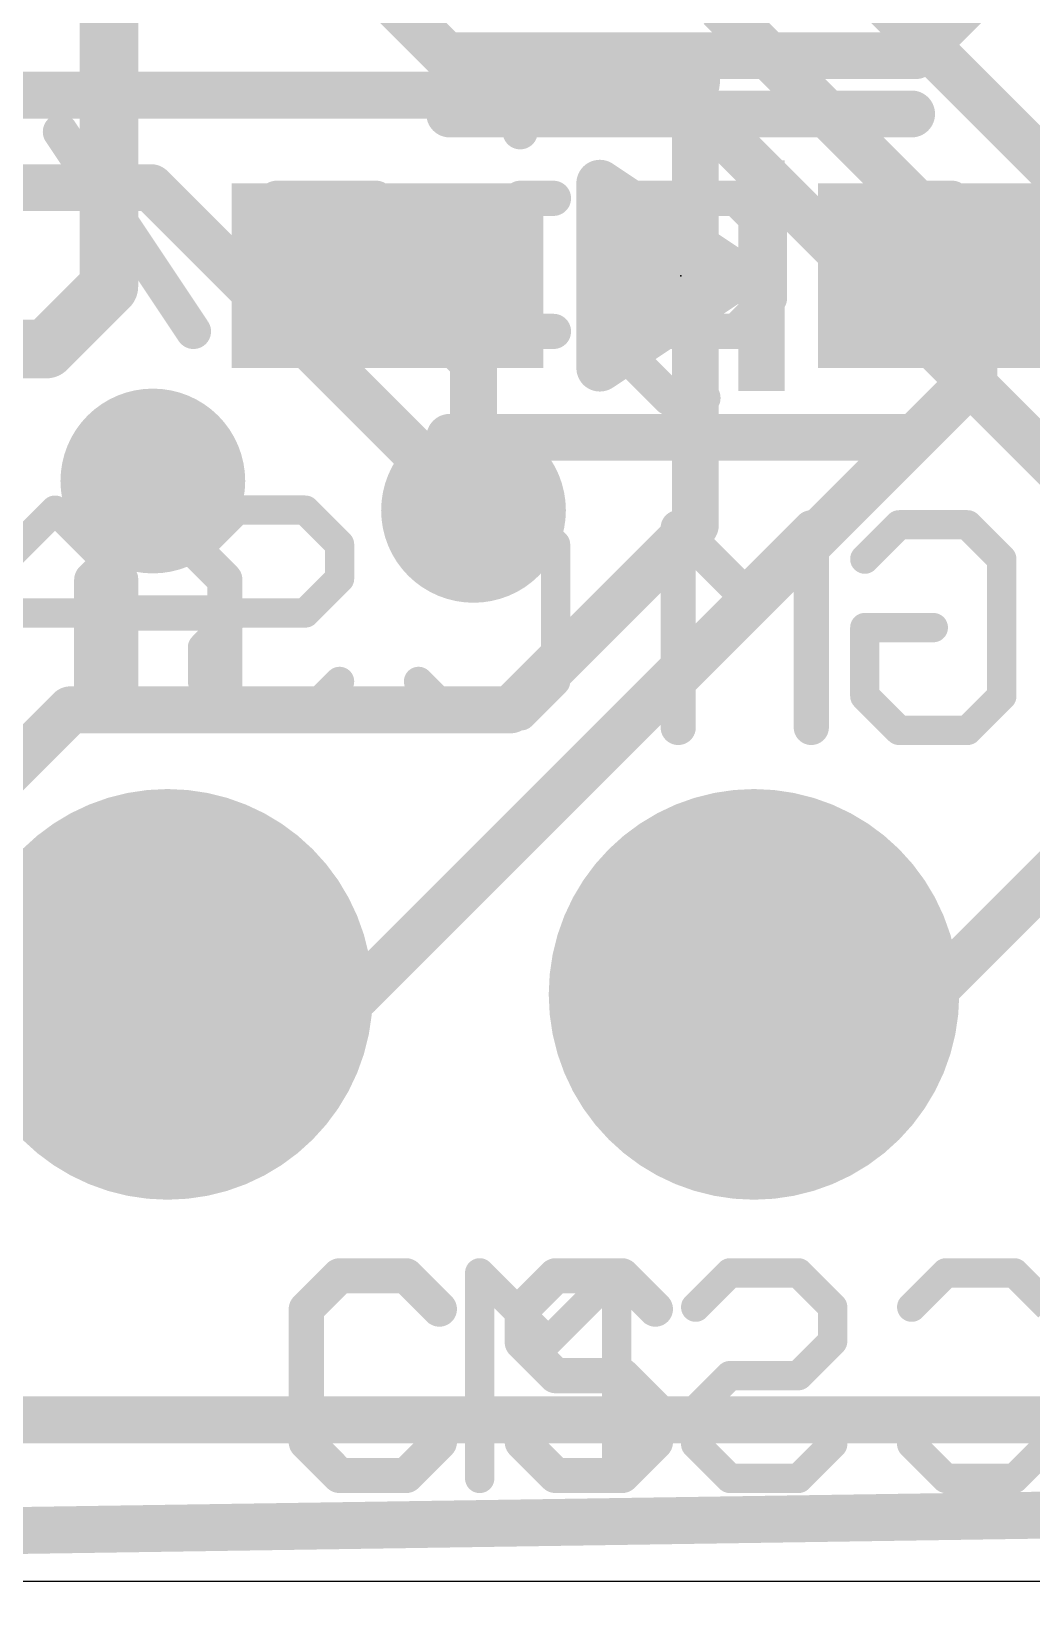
# Model space of a CAD drawing. Extents: x -0.1 to 25.5, y -0.1 to 17.9.
# Drawn here: x 14.65 to 18.98, y -0.1 to 6.71 of the extents above; entities that cross this region are included whole.
import ezdxf

# ---------------------------------------------------------------- set-up
doc = ezdxf.new("R2010")
doc.units = 0
for name, color, linetype in [('1', 12, 'CONTINUOUS'), ('16', 5, 'CONTINUOUS'), ('17', 110, 'CONTINUOUS'), ('18', 110, 'CONTINUOUS'), ('20', 53, 'CONTINUOUS'), ('21', 40, 'CONTINUOUS'), ('22', 6, 'CONTINUOUS'), ('23', 40, 'CONTINUOUS')]:
    doc.layers.add(name, color=color, linetype=linetype)

# ---------------------------------------------------------------- blocks, each defined once
blk = doc.blocks.new('RECT')
blk.add_solid([(-0.5, -0.5), (0.5, -0.5), (-0.5, 0.5), (0.5, 0.5)])
blk = doc.blocks.new('ROUNDP')
at = {"const_width": 0.5}
blk.add_lwpolyline([(0, -0.25, 1), (0, 0.25, 1), (0, -0.25)], format="xyb", dxfattribs=at)
blk = doc.blocks.new('ROUNDV')
at = {"const_width": 0.5}
blk.add_lwpolyline([(0, -0.25, 1), (0, 0.25, 1), (0, -0.25)], format="xyb", dxfattribs=at)

msp = doc.modelspace()

# ---------------------------------------------------------------- linework, layer by layer
at = {"layer": '1'}
for points, const_width in [([(19.1435, 7.269), (18.4785, 6.604)], 0.2032), ([(14.986, 7.0485), (14.986, 5.6044)], 0.254), ([(16.4465, 6.604), (16.181, 6.8695)], 0.2032), ([(16.4465, 6.604), (17.526, 6.604)], 0.2032), ([(18.4785, 6.604), (17.526, 6.604)], 0.2032), ([(17.526, 6.604), (17.526, 4.572)], 0.2032), ([(14.986, 5.6044), (14.7156, 5.334)], 0.254), ([(16.1925, 5.6515), (16.5653, 5.2788)], 0.2032), ([(18.7325, 5.6515), (18.7325, 5.207)], 0.2032), ([(14.7156, 5.334), (13.4785, 5.334)], 0.254), ([(16.5653, 5.2788), (16.5653, 4.6355)], 0.2032), ([(18.7325, 5.207), (16.0655, 2.54)], 0.2032), ([(17.526, 4.572), (16.7259, 3.7719)], 0.2032), ([(20.5105, 4.5085), (18.542, 2.54)], 0.2032), ([(14.8195, 3.7719), (14.0716, 3.024)], 0.2032), ([(16.7259, 3.7719), (14.8195, 3.7719)], 0.2032), ([(16.0655, 2.54), (15.24, 2.54)], 0.2032), ([(17.78, 2.54), (18.542, 2.54)], 0.2032), ([(25.4, 0.381), (0, 0)], 0.2032)]:
    msp.add_lwpolyline(points, dxfattribs=dict(at, const_width=const_width))
for points, const_width in [([(16.4465, 6.6548, 1), (16.4465, 6.5532)], 0.1016), ([(16.4106, 6.5681, 1), (16.4824, 6.6399)], 0.1016), ([(17.526, 6.6548, 1), (17.526, 6.5532)], 0.1016), ([(17.5768, 6.604, 1), (17.4752, 6.604)], 0.1016), ([(17.526, 6.5532, 1), (17.526, 6.6548)], 0.1016), ([(18.4426, 6.6399, 1), (18.5144, 6.5681)], 0.1016), ([(18.4785, 6.5532, 1), (18.4785, 6.6548)], 0.1016), ([(15.0309, 5.5595, 1), (14.9411, 5.6494)], 0.127), ([(16.2284, 5.6874, 1), (16.1566, 5.6156)], 0.1016), ([(18.7833, 5.6515, 1), (18.6817, 5.6515)], 0.1016), ([(14.9225, 5.6044, 1), (15.0495, 5.6044)], 0.127), ([(14.7156, 5.2705, 1), (14.7156, 5.3975)], 0.127), ([(14.6706, 5.3789, 1), (14.7605, 5.2891)], 0.127), ([(16.6161, 5.2788, 1), (16.5145, 5.2788)], 0.1016), ([(16.5293, 5.2428, 1), (16.6012, 5.3147)], 0.1016), ([(18.6817, 5.207, 1), (18.7833, 5.207)], 0.1016), ([(18.7684, 5.1711, 1), (18.6966, 5.2429)], 0.1016), ([(16.5145, 4.6355, 1), (16.6161, 4.6355)], 0.1016), ([(17.5619, 4.5361, 1), (17.4901, 4.6079)], 0.1016), ([(17.4752, 4.572, 1), (17.5768, 4.572)], 0.1016), ([(14.8195, 3.8227, 1), (14.8195, 3.7211)], 0.1016), ([(14.8555, 3.736, 1), (14.7836, 3.8078)], 0.1016), ([(16.69, 3.8078, 1), (16.7618, 3.736)], 0.1016), ([(16.7259, 3.7211, 1), (16.7259, 3.8227)], 0.1016), ([(15.24, 2.5908, 1), (15.24, 2.4892)], 0.1016), ([(16.0296, 2.5759, 1), (16.1014, 2.5041)], 0.1016), ([(16.0655, 2.4892, 1), (16.0655, 2.5908)], 0.1016), ([(17.78, 2.5908, 1), (17.78, 2.4892)], 0.1016), ([(18.5061, 2.5759, 1), (18.5779, 2.5041)], 0.1016), ([(18.542, 2.4892, 1), (18.542, 2.5908)], 0.1016)]:
    msp.add_lwpolyline(points, format="xyb", dxfattribs=dict(at, const_width=const_width))
at = {"layer": '16', "const_width": 0.2032}
for points in [[(17.9188, 7.2581), (21.1573, 4.0196)], [(20.32, 4.1275), (17.634, 6.8136)], [(14.4832, 6.4325), (17.4761, 6.4325)], [(17.4761, 6.4325), (19.1516, 4.7571)], [(15.1683, 6.0325), (14.2875, 6.0325)], [(16.5653, 4.6355), (15.1683, 6.0325)], [(10.8585, 0.6985), (23.3045, 0.6985)], [(25.4, 0.381), (0, 0)]]:
    msp.add_lwpolyline(points, dxfattribs=at)
at = {"layer": '16', "const_width": 0.1016}
for points in [[(17.5121, 6.4685, 1), (17.4402, 6.3966)], [(17.4761, 6.3818, 1), (17.4761, 6.4833)], [(15.2042, 6.0684, 1), (15.1323, 5.9966)], [(15.1683, 5.9817, 1), (15.1683, 6.0833)], [(16.5293, 4.5996, 1), (16.6012, 4.6714)]]:
    msp.add_lwpolyline(points, format="xyb", dxfattribs=at)
at = {"layer": '20'}
msp.add_line((2.54, 0), (22.86, 0), dxfattribs=at)
at = {"layer": '21'}
for points, const_width in [([(17.4315, 6.401, 1), (17.4315, 6.601, 1), (17.4315, 6.401)], 0.2032), ([(16.4625, 6.4023, 1), (16.4625, 6.3007)], 0.1016), ([(18.4625, 6.3007, 1), (18.4625, 6.4023)], 0.1016), ([(17.1633, 6.0515, 1), (17.0617, 6.0515)], 0.1016), ([(17.1407, 6.0938, 1), (17.0843, 6.0092)], 0.1016), ([(17.3133, 5.8515, 1), (17.2117, 5.8515)], 0.1016), ([(17.2907, 5.8938, 1), (17.2343, 5.8092)], 0.1016), ([(17.2625, 5.7404, 1), (17.2625, 5.6388)], 0.1016), ([(17.5053, 5.6388, 1), (17.5053, 5.7404)], 0.1016), ([(17.5907, 5.6092, 1), (17.5343, 5.6938)], 0.1016), ([(17.5343, 5.6092, 1), (17.5907, 5.6938)], 0.1016), ([(17.7407, 5.6092, 1), (17.6843, 5.6938)], 0.1016), ([(17.6843, 5.6092, 1), (17.7407, 5.6938)], 0.1016), ([(17.2625, 5.5372, 1), (17.2625, 5.4356)], 0.1016), ([(17.3148, 5.4356, 1), (17.3148, 5.5372)], 0.1016), ([(17.2343, 5.4938, 1), (17.2907, 5.4092)], 0.1016), ([(17.2117, 5.4515, 1), (17.3133, 5.4515)], 0.1016), ([(17.0843, 5.2938, 1), (17.1407, 5.2092)], 0.1016), ([(17.0617, 5.2515, 1), (17.1633, 5.2515)], 0.1016), ([(16.4625, 5.0023, 1), (16.4625, 4.9007)], 0.1016), ([(18.4625, 4.9007, 1), (18.4625, 5.0023)], 0.1016), ([(15.227, 4.6505, 1), (15.1731, 4.5966)], 0.0762), ([(15.227, 4.5966, 1), (15.1731, 4.6505)], 0.0762), ([(17.4789, 4.587, 1), (17.425, 4.5331)], 0.0762), ([(17.49, 4.56, 1), (17.4138, 4.56)], 0.0762), ([(18.0663, 4.56, 1), (17.9901, 4.56)], 0.0762), ([(18.0551, 4.5331, 1), (18.0012, 4.587)], 0.0762), ([(14.95, 4.3354, 1), (14.8738, 4.3354)], 0.0762), ([(14.885, 4.3624, 1), (14.9389, 4.3085)], 0.0762), ([(15.5263, 4.3354, 1), (15.4501, 4.3354)], 0.0762), ([(15.4612, 4.3085, 1), (15.5151, 4.3624)], 0.0762), ([(17.7131, 4.2989, 1), (17.767, 4.245)], 0.0762), ([(17.7131, 4.245, 1), (17.767, 4.2989)], 0.0762), ([(14.9119, 4.2295, 1), (14.9119, 4.1533)], 0.0762), ([(15.4882, 4.1533, 1), (15.4882, 4.2295)], 0.0762), ([(14.8738, 3.7592, 1), (14.95, 3.7592)], 0.0762), ([(15.4501, 3.7592, 1), (15.5263, 3.7592)], 0.0762), ([(17.4138, 3.6957, 1), (17.49, 3.6957)], 0.0762), ([(17.9901, 3.6957, 1), (18.0663, 3.6957)], 0.0762), ([(15.9852, 1.3596, 1), (15.9852, 1.2834)], 0.0762), ([(16.0122, 1.2946, 1), (15.9583, 1.3485)], 0.0762), ([(16.3003, 1.3485, 1), (16.2464, 1.2946)], 0.0762), ([(16.2734, 1.2834, 1), (16.2734, 1.3596)], 0.0762), ([(16.9208, 1.3596, 1), (16.9208, 1.2834)], 0.0762), ([(16.9477, 1.2946, 1), (16.8938, 1.3485)], 0.0762), ([(17.2358, 1.3485, 1), (17.1819, 1.2946)], 0.0762), ([(17.2089, 1.2834, 1), (17.2089, 1.3596)], 0.0762), ([(15.8142, 1.2044, 1), (15.8681, 1.1505)], 0.0762), ([(15.8793, 1.1775, 1), (15.8031, 1.1775)], 0.0762), ([(16.3905, 1.1505, 1), (16.4443, 1.2044)], 0.0762), ([(16.8148, 1.1775, 1), (16.7386, 1.1775)], 0.0762), ([(16.7498, 1.2044, 1), (16.8036, 1.1505)], 0.0762), ([(17.326, 1.1505, 1), (17.3799, 1.2044)], 0.0762), ([(16.8036, 1.0604, 1), (16.7498, 1.0065)], 0.0762), ([(16.7386, 1.0334, 1), (16.8148, 1.0334)], 0.0762), ([(16.9208, 0.9275, 1), (16.9208, 0.8513)], 0.0762), ([(16.8938, 0.8624, 1), (16.9477, 0.9163)], 0.0762), ([(17.2358, 0.9163, 1), (17.1819, 0.8624)], 0.0762), ([(17.2089, 0.8513, 1), (17.2089, 0.9275)], 0.0762), ([(17.391, 0.7453, 1), (17.3148, 0.7453)], 0.0762), ([(17.326, 0.7184, 1), (17.3799, 0.7723)], 0.0762), ([(15.8681, 0.6282, 1), (15.8142, 0.5743)], 0.0762), ([(15.8031, 0.6013, 1), (15.8793, 0.6013)], 0.0762), ([(16.4443, 0.5743, 1), (16.3905, 0.6282)], 0.0762), ([(16.8036, 0.6282, 1), (16.7498, 0.5743)], 0.0762), ([(17.3148, 0.6013, 1), (17.391, 0.6013)], 0.0762), ([(17.3799, 0.5743, 1), (17.326, 0.6282)], 0.0762), ([(15.9852, 0.4953, 1), (15.9852, 0.4191)], 0.0762), ([(15.9583, 0.4303, 1), (16.0122, 0.4841)], 0.0762), ([(16.2464, 0.4841, 1), (16.3003, 0.4303)], 0.0762), ([(16.2734, 0.4191, 1), (16.2734, 0.4953)], 0.0762), ([(16.9208, 0.4953, 1), (16.9208, 0.4191)], 0.0762), ([(16.8938, 0.4303, 1), (16.9477, 0.4841)], 0.0762), ([(17.1819, 0.4841, 1), (17.2358, 0.4303)], 0.0762), ([(17.2089, 0.4191, 1), (17.2089, 0.4953)], 0.0762)]:
    msp.add_lwpolyline(points, format="xyb", dxfattribs=dict(at, const_width=const_width))
for points, const_width in [([(16.4625, 6.3515), (18.4625, 6.3515)], 0.2032), ([(17.1125, 5.2515), (17.1125, 6.0515)], 0.2032), ([(17.1125, 6.0515), (17.7125, 5.6515)], 0.2032), ([(17.2625, 5.4515), (17.2625, 5.8515)], 0.2032), ([(17.2625, 5.8515), (17.5625, 5.6515)], 0.2032), ([(17.2625, 5.6896), (17.5053, 5.6896)], 0.2032), ([(17.7125, 5.6515), (17.1125, 5.2515)], 0.2032), ([(17.5625, 5.6515), (17.2625, 5.4515)], 0.2032), ([(17.2625, 5.4864), (17.3148, 5.4864)], 0.2032), ([(18.4625, 4.9515), (16.4625, 4.9515)], 0.2032), ([(14.9119, 4.3354), (15.2001, 4.6235)], 0.1524), ([(15.2001, 4.6235), (15.4882, 4.3354)], 0.1524), ([(17.4519, 3.6957), (17.4519, 4.56)], 0.1524), ([(17.4519, 4.56), (17.7401, 4.2719)], 0.1524), ([(17.7401, 4.2719), (18.0282, 4.56)], 0.1524), ([(18.0282, 4.56), (18.0282, 3.6957)], 0.1524), ([(14.9119, 3.7592), (14.9119, 4.3354)], 0.1524), ([(15.4882, 4.3354), (15.4882, 3.7592)], 0.1524), ([(14.9119, 4.1914), (15.4882, 4.1914)], 0.1524), ([(15.9852, 1.3215), (15.8412, 1.1775)], 0.1524), ([(16.2734, 1.3215), (15.9852, 1.3215)], 0.1524), ([(16.4174, 1.1775), (16.2734, 1.3215)], 0.1524), ([(16.9208, 1.3215), (16.7767, 1.1775)], 0.1524), ([(17.2089, 1.3215), (16.9208, 1.3215)], 0.1524), ([(17.3529, 1.1775), (17.2089, 1.3215)], 0.1524), ([(15.8412, 1.1775), (15.8412, 0.6013)], 0.1524), ([(16.7767, 1.1775), (16.7767, 1.0334)], 0.1524), ([(16.7767, 1.0334), (16.9208, 0.8894)], 0.1524), ([(16.9208, 0.8894), (17.2089, 0.8894)], 0.1524), ([(17.2089, 0.8894), (17.3529, 0.7453)], 0.1524), ([(17.3529, 0.7453), (17.3529, 0.6013)], 0.1524), ([(15.8412, 0.6013), (15.9852, 0.4572)], 0.1524), ([(16.2734, 0.4572), (16.4174, 0.6013)], 0.1524), ([(16.9208, 0.4572), (16.7767, 0.6013)], 0.1524), ([(17.3529, 0.6013), (17.2089, 0.4572)], 0.1524), ([(15.9852, 0.4572), (16.2734, 0.4572)], 0.1524), ([(17.2089, 0.4572), (16.9208, 0.4572)], 0.1524)]:
    msp.add_lwpolyline(points, dxfattribs=dict(at, const_width=const_width))
at = {"layer": '22'}
for points, const_width in [([(16.7675, 6.4186), (16.7675, 6.2745)], 0.1524), ([(15.3524, 5.4102), (14.7762, 6.2745)], 0.1524), ([(15.7117, 5.9864), (16.1439, 5.9864)], 0.1524), ([(16.1439, 5.9864), (16.2879, 5.8424)], 0.1524), ([(16.9116, 5.9864), (16.7675, 5.9864)], 0.1524), ([(16.7675, 5.9864), (16.7675, 5.4102)], 0.1524), ([(17.2709, 5.2661), (17.2709, 5.9864)], 0.1524), ([(17.2709, 5.9864), (17.7031, 5.9864)], 0.1524), ([(17.7031, 5.9864), (17.8471, 5.8424)], 0.1524), ([(18.2064, 5.8424), (18.3505, 5.9864)], 0.1524), ([(18.3505, 5.9864), (18.6386, 5.9864)], 0.1524), ([(18.6386, 5.9864), (18.7826, 5.8424)], 0.1524), ([(16.2879, 5.8424), (16.2879, 5.5543)], 0.1524), ([(17.8471, 5.8424), (17.8471, 5.5543)], 0.1524), ([(18.2064, 5.5543), (18.2064, 5.8424)], 0.1524), ([(18.7826, 5.8424), (18.7826, 5.5543)], 0.1524), ([(16.2879, 5.5543), (16.1439, 5.4102)], 0.1524), ([(17.8471, 5.5543), (17.7031, 5.4102)], 0.1524), ([(18.3505, 5.4102), (18.2064, 5.5543)], 0.1524), ([(18.7826, 5.5543), (18.6386, 5.4102)], 0.1524), ([(16.1439, 5.4102), (15.7117, 5.4102)], 0.1524), ([(16.9116, 5.4102), (16.6235, 5.4102)], 0.1524), ([(17.7031, 5.4102), (17.2709, 5.4102)], 0.1524), ([(18.6386, 5.4102), (18.3505, 5.4102)], 0.1524), ([(17.415, 5.1221), (17.2709, 5.2661)], 0.1524), ([(17.559, 5.1221), (17.415, 5.1221)], 0.1524), ([(14.7529, 4.6363), (14.4563, 4.3397)], 0.127), ([(15.0495, 4.3397), (14.7529, 4.6363)], 0.127), ([(15.3918, 4.488), (15.5401, 4.6363)], 0.127), ([(15.5401, 4.6363), (15.8367, 4.6363)], 0.127), ([(15.8367, 4.6363), (15.985, 4.488)], 0.127), ([(16.3274, 4.488), (16.4757, 4.6363)], 0.127), ([(16.4757, 4.6363), (16.7722, 4.6363)], 0.127), ([(16.7722, 4.6363), (16.9205, 4.488)], 0.127), ([(18.26, 4.4245), (18.4083, 4.5728)], 0.127), ([(18.4083, 4.5728), (18.7049, 4.5728)], 0.127), ([(18.7049, 4.5728), (18.8532, 4.4245)], 0.127), ([(15.985, 4.488), (15.985, 4.3397)], 0.127), ([(16.9205, 4.488), (16.9205, 3.8948)], 0.127), ([(18.8532, 4.4245), (18.8532, 3.8313)], 0.127), ([(15.0495, 3.7465), (15.0495, 4.3397)], 0.127), ([(15.985, 4.3397), (15.8367, 4.1914)], 0.127), ([(15.0495, 4.1914), (14.4563, 4.1914)], 0.127), ([(15.5401, 4.1914), (15.3918, 4.0431)], 0.127), ([(15.8367, 4.1914), (15.5401, 4.1914)], 0.127), ([(18.26, 3.8313), (18.26, 4.1279)], 0.127), ([(18.26, 4.1279), (18.5566, 4.1279)], 0.127), ([(15.3918, 4.0431), (15.3918, 3.8948)], 0.127), ([(15.3918, 3.8948), (15.5401, 3.7465)], 0.127), ([(15.8367, 3.7465), (15.985, 3.8948)], 0.127), ([(16.4757, 3.7465), (16.3274, 3.8948)], 0.127), ([(16.9205, 3.8948), (16.7722, 3.7465)], 0.127), ([(18.4083, 3.683), (18.26, 3.8313)], 0.127), ([(18.8532, 3.8313), (18.7049, 3.683)], 0.127), ([(15.5401, 3.7465), (15.8367, 3.7465)], 0.127), ([(16.7722, 3.7465), (16.4757, 3.7465)], 0.127), ([(18.7049, 3.683), (18.4083, 3.683)], 0.127), ([(16.8887, 1.0377), (16.5921, 1.3343)], 0.127), ([(16.5921, 1.3343), (16.5921, 0.4445)], 0.127), ([(17.1852, 1.3343), (16.8887, 1.0377)], 0.127), ([(17.1852, 0.4445), (17.1852, 1.3343)], 0.127), ([(17.5276, 1.186), (17.6759, 1.3343)], 0.127), ([(17.6759, 1.3343), (17.9725, 1.3343)], 0.127), ([(17.9725, 1.3343), (18.1208, 1.186)], 0.127), ([(18.4631, 1.186), (18.6114, 1.3343)], 0.127), ([(18.6114, 1.3343), (18.908, 1.3343)], 0.127), ([(18.908, 1.3343), (19.0563, 1.186)], 0.127), ([(18.1208, 1.186), (18.1208, 1.0377)], 0.127), ([(18.1208, 1.0377), (17.9725, 0.8894)], 0.127), ([(17.6759, 0.8894), (17.5276, 0.7411)], 0.127), ([(17.9725, 0.8894), (17.6759, 0.8894)], 0.127), ([(17.5276, 0.7411), (17.5276, 0.5928)], 0.127), ([(17.5276, 0.5928), (17.6759, 0.4445)], 0.127), ([(17.9725, 0.4445), (18.1208, 0.5928)], 0.127), ([(18.6114, 0.4445), (18.4631, 0.5928)], 0.127), ([(19.0563, 0.5928), (18.908, 0.4445)], 0.127), ([(17.6759, 0.4445), (17.9725, 0.4445)], 0.127), ([(18.908, 0.4445), (18.6114, 0.4445)], 0.127)]:
    msp.add_lwpolyline(points, dxfattribs=dict(at, const_width=const_width))
for points, const_width in [([(16.8056, 6.4186, 1), (16.7294, 6.4186)], 0.0762), ([(14.8079, 6.2957, 1), (14.7445, 6.2534)], 0.0762), ([(16.7294, 6.2745, 1), (16.8056, 6.2745)], 0.0762), ([(15.7117, 6.0245, 1), (15.7117, 5.9483)], 0.0762), ([(16.1708, 6.0134, 1), (16.1169, 5.9595)], 0.0762), ([(16.1439, 5.9483, 1), (16.1439, 6.0245)], 0.0762), ([(16.7675, 6.0245, 1), (16.7675, 5.9483)], 0.0762), ([(16.8056, 5.9864, 1), (16.7294, 5.9864)], 0.0762), ([(16.9116, 5.9483, 1), (16.9116, 6.0245)], 0.0762), ([(17.309, 5.9864, 1), (17.2328, 5.9864)], 0.0762), ([(17.2709, 6.0245, 1), (17.2709, 5.9483)], 0.0762), ([(17.73, 6.0134, 1), (17.6761, 5.9595)], 0.0762), ([(17.7031, 5.9483, 1), (17.7031, 6.0245)], 0.0762), ([(18.3505, 6.0245, 1), (18.3505, 5.9483)], 0.0762), ([(18.3774, 5.9595, 1), (18.3235, 6.0134)], 0.0762), ([(18.6655, 6.0134, 1), (18.6116, 5.9595)], 0.0762), ([(18.6386, 5.9483, 1), (18.6386, 6.0245)], 0.0762), ([(16.326, 5.8424, 1), (16.2498, 5.8424)], 0.0762), ([(16.261, 5.8154, 1), (16.3149, 5.8693)], 0.0762), ([(17.8852, 5.8424, 1), (17.809, 5.8424)], 0.0762), ([(17.8202, 5.8154, 1), (17.8741, 5.8693)], 0.0762), ([(18.2445, 5.8424, 1), (18.1683, 5.8424)], 0.0762), ([(18.1795, 5.8693, 1), (18.2334, 5.8154)], 0.0762), ([(18.8207, 5.8424, 1), (18.7445, 5.8424)], 0.0762), ([(18.7557, 5.8154, 1), (18.8096, 5.8693)], 0.0762), ([(16.2498, 5.5543, 1), (16.326, 5.5543)], 0.0762), ([(16.3149, 5.5273, 1), (16.261, 5.5812)], 0.0762), ([(17.809, 5.5543, 1), (17.8852, 5.5543)], 0.0762), ([(17.8741, 5.5273, 1), (17.8202, 5.5812)], 0.0762), ([(18.2334, 5.5812, 1), (18.1795, 5.5273)], 0.0762), ([(18.1683, 5.5543, 1), (18.2445, 5.5543)], 0.0762), ([(18.7445, 5.5543, 1), (18.8207, 5.5543)], 0.0762), ([(18.8096, 5.5273, 1), (18.7557, 5.5812)], 0.0762), ([(15.3207, 5.3891, 1), (15.3841, 5.4313)], 0.0762), ([(15.7117, 5.4483, 1), (15.7117, 5.3721)], 0.0762), ([(16.1169, 5.4371, 1), (16.1708, 5.3833)], 0.0762), ([(16.1439, 5.3721, 1), (16.1439, 5.4483)], 0.0762), ([(16.6235, 5.4483, 1), (16.6235, 5.3721)], 0.0762), ([(16.7294, 5.4102, 1), (16.8056, 5.4102)], 0.0762), ([(16.9116, 5.3721, 1), (16.9116, 5.4483)], 0.0762), ([(17.2709, 5.4483, 1), (17.2709, 5.3721)], 0.0762), ([(17.6761, 5.4371, 1), (17.73, 5.3833)], 0.0762), ([(17.7031, 5.3721, 1), (17.7031, 5.4483)], 0.0762), ([(18.3505, 5.4483, 1), (18.3505, 5.3721)], 0.0762), ([(18.3235, 5.3833, 1), (18.3774, 5.4371)], 0.0762), ([(18.6116, 5.4371, 1), (18.6655, 5.3833)], 0.0762), ([(18.6386, 5.3721, 1), (18.6386, 5.4483)], 0.0762), ([(17.2978, 5.2931, 1), (17.244, 5.2392)], 0.0762), ([(17.2328, 5.2661, 1), (17.309, 5.2661)], 0.0762), ([(17.415, 5.1602, 1), (17.415, 5.084)], 0.0762), ([(17.388, 5.0951, 1), (17.4419, 5.149)], 0.0762), ([(17.559, 5.084, 1), (17.559, 5.1602)], 0.0762), ([(14.7754, 4.6587, 1), (14.7305, 4.6138)], 0.0635), ([(14.7754, 4.6138, 1), (14.7305, 4.6587)], 0.0635), ([(15.5401, 4.668, 1), (15.5401, 4.6045)], 0.0635), ([(15.5626, 4.6138, 1), (15.5177, 4.6587)], 0.0635), ([(15.8592, 4.6587, 1), (15.8143, 4.6138)], 0.0635), ([(15.8367, 4.6045, 1), (15.8367, 4.668)], 0.0635), ([(16.4757, 4.668, 1), (16.4757, 4.6045)], 0.0635), ([(16.4981, 4.6138, 1), (16.4532, 4.6587)], 0.0635), ([(16.7947, 4.6587, 1), (16.7498, 4.6138)], 0.0635), ([(16.7722, 4.6045, 1), (16.7722, 4.668)], 0.0635), ([(18.4083, 4.6045, 1), (18.4083, 4.541)], 0.0635), ([(18.4308, 4.5503, 1), (18.3859, 4.5952)], 0.0635), ([(18.7274, 4.5952, 1), (18.6825, 4.5503)], 0.0635), ([(18.7049, 4.541, 1), (18.7049, 4.6045)], 0.0635), ([(15.3694, 4.5104, 1), (15.4143, 4.4655)], 0.0635), ([(16.0168, 4.488, 1), (15.9533, 4.488)], 0.0635), ([(15.9626, 4.4655, 1), (16.0075, 4.5104)], 0.0635), ([(16.3049, 4.5104, 1), (16.3498, 4.4655)], 0.0635), ([(16.9523, 4.488, 1), (16.8888, 4.488)], 0.0635), ([(16.8981, 4.4655, 1), (16.943, 4.5104)], 0.0635), ([(18.2376, 4.4469, 1), (18.2825, 4.402)], 0.0635), ([(18.885, 4.4245, 1), (18.8215, 4.4245)], 0.0635), ([(18.8308, 4.402, 1), (18.8757, 4.4469)], 0.0635), ([(15.0813, 4.3397, 1), (15.0177, 4.3397)], 0.0635), ([(15.027, 4.3172, 1), (15.072, 4.3621)], 0.0635), ([(15.9533, 4.3397, 1), (16.0168, 4.3397)], 0.0635), ([(16.0075, 4.3172, 1), (15.9626, 4.3621)], 0.0635), ([(15.0495, 4.1596, 1), (15.0495, 4.2231)], 0.0635), ([(15.5401, 4.2231, 1), (15.5401, 4.1596)], 0.0635), ([(15.5626, 4.1689, 1), (15.5177, 4.2138)], 0.0635), ([(15.8143, 4.2138, 1), (15.8592, 4.1689)], 0.0635), ([(15.8367, 4.1596, 1), (15.8367, 4.2231)], 0.0635), ([(18.26, 4.1596, 1), (18.26, 4.0961)], 0.0635), ([(18.2918, 4.1279, 1), (18.2283, 4.1279)], 0.0635), ([(18.5566, 4.0961, 1), (18.5566, 4.1596)], 0.0635), ([(15.4236, 4.0431, 1), (15.3601, 4.0431)], 0.0635), ([(15.3694, 4.0655, 1), (15.4143, 4.0206)], 0.0635), ([(15.4143, 3.9172, 1), (15.3694, 3.8723)], 0.0635), ([(16.0075, 3.8723, 1), (15.9626, 3.9172)], 0.0635), ([(16.3498, 3.9172, 1), (16.3049, 3.8723)], 0.0635), ([(16.943, 3.8723, 1), (16.8981, 3.9172)], 0.0635), ([(15.3601, 3.8948, 1), (15.4236, 3.8948)], 0.0635), ([(16.8888, 3.8948, 1), (16.9523, 3.8948)], 0.0635), ([(18.2825, 3.8537, 1), (18.2376, 3.8088)], 0.0635), ([(18.8757, 3.8088, 1), (18.8308, 3.8537)], 0.0635), ([(18.2283, 3.8313, 1), (18.2918, 3.8313)], 0.0635), ([(18.8215, 3.8313, 1), (18.885, 3.8313)], 0.0635), ([(15.0177, 3.7465, 1), (15.0813, 3.7465)], 0.0635), ([(15.5401, 3.7783, 1), (15.5401, 3.7147)], 0.0635), ([(15.5177, 3.724, 1), (15.5626, 3.769)], 0.0635), ([(15.8143, 3.769, 1), (15.8592, 3.724)], 0.0635), ([(15.8367, 3.7147, 1), (15.8367, 3.7783)], 0.0635), ([(16.4757, 3.7783, 1), (16.4757, 3.7147)], 0.0635), ([(16.4532, 3.724, 1), (16.4981, 3.769)], 0.0635), ([(16.7498, 3.769, 1), (16.7947, 3.724)], 0.0635), ([(16.7722, 3.7147, 1), (16.7722, 3.7783)], 0.0635), ([(18.4083, 3.7148, 1), (18.4083, 3.6513)], 0.0635), ([(18.7049, 3.6513, 1), (18.7049, 3.7148)], 0.0635), ([(18.3859, 3.6605, 1), (18.4308, 3.7055)], 0.0635), ([(18.6825, 3.7055, 1), (18.7274, 3.6605)], 0.0635), ([(16.6238, 1.3343, 1), (16.5603, 1.3343)], 0.0635), ([(16.6145, 1.3567, 1), (16.5696, 1.3118)], 0.0635), ([(17.217, 1.3343, 1), (17.1535, 1.3343)], 0.0635), ([(17.2077, 1.3118, 1), (17.1628, 1.3567)], 0.0635), ([(17.6759, 1.366, 1), (17.6759, 1.3025)], 0.0635), ([(17.6983, 1.3118, 1), (17.6534, 1.3567)], 0.0635), ([(17.9949, 1.3567, 1), (17.95, 1.3118)], 0.0635), ([(17.9725, 1.3025, 1), (17.9725, 1.366)], 0.0635), ([(18.6114, 1.366, 1), (18.6114, 1.3025)], 0.0635), ([(18.6339, 1.3118, 1), (18.5889, 1.3567)], 0.0635), ([(18.9304, 1.3567, 1), (18.8855, 1.3118)], 0.0635), ([(18.908, 1.3025, 1), (18.908, 1.366)], 0.0635), ([(17.5051, 1.2084, 1), (17.55, 1.1635)], 0.0635), ([(18.1525, 1.186, 1), (18.089, 1.186)], 0.0635), ([(18.0983, 1.1635, 1), (18.1432, 1.2084)], 0.0635), ([(18.4407, 1.2084, 1), (18.4856, 1.1635)], 0.0635), ([(16.8662, 1.0601, 1), (16.9111, 1.0152)], 0.0635), ([(16.8662, 1.0152, 1), (16.9111, 1.0601)], 0.0635), ([(18.1432, 1.0152, 1), (18.0983, 1.0601)], 0.0635), ([(18.089, 1.0377, 1), (18.1525, 1.0377)], 0.0635), ([(17.6759, 0.9211, 1), (17.6759, 0.8576)], 0.0635), ([(17.6983, 0.8669, 1), (17.6534, 0.9118)], 0.0635), ([(17.95, 0.9118, 1), (17.9949, 0.8669)], 0.0635), ([(17.9725, 0.8576, 1), (17.9725, 0.9211)], 0.0635), ([(17.5593, 0.7411, 1), (17.4958, 0.7411)], 0.0635), ([(17.5051, 0.7635, 1), (17.55, 0.7186)], 0.0635), ([(17.4958, 0.5928, 1), (17.5593, 0.5928)], 0.0635), ([(17.55, 0.6152, 1), (17.5051, 0.5703)], 0.0635), ([(18.1432, 0.5703, 1), (18.0983, 0.6152)], 0.0635), ([(18.4856, 0.6152, 1), (18.4407, 0.5703)], 0.0635), ([(17.6759, 0.4763, 1), (17.6759, 0.4128)], 0.0635), ([(17.6534, 0.422, 1), (17.6983, 0.467)], 0.0635), ([(17.95, 0.467, 1), (17.9949, 0.422)], 0.0635), ([(17.9725, 0.4128, 1), (17.9725, 0.4763)], 0.0635), ([(18.6114, 0.4763, 1), (18.6114, 0.4128)], 0.0635), ([(18.5889, 0.422, 1), (18.6339, 0.467)], 0.0635), ([(18.8855, 0.467, 1), (18.9304, 0.422)], 0.0635), ([(18.908, 0.4128, 1), (18.908, 0.4763)], 0.0635), ([(16.5603, 0.4445, 1), (16.6238, 0.4445)], 0.0635), ([(17.1535, 0.4445, 1), (17.217, 0.4445)], 0.0635)]:
    msp.add_lwpolyline(points, format="xyb", dxfattribs=dict(at, const_width=const_width))
at = {"layer": '23'}
msp.add_point((17.4625, 5.6515), dxfattribs=at)

# ---------------------------------------------------------------- block references
at = {"layer": '1', "xscale": 1.35, "yscale": 0.8, "rotation": 180}
for p in [(16.1925, 5.6515), (18.7325, 5.6515)]:
    msp.add_blockref('RECT', p, dxfattribs=at)
at = {"layer": '17', "xscale": 1.778, "yscale": 1.778, "rotation": 270}
for p in [(15.24, 2.54), (15.24, 2.54), (17.78, 2.54), (17.78, 2.54)]:
    msp.add_blockref('ROUNDP', p, dxfattribs=at)
at = {"layer": '18', "xscale": 0.8001, "yscale": 0.8001}
for p in [(15.1765, 4.7625), (15.1765, 4.7625), (16.5653, 4.6355), (16.5653, 4.6355)]:
    msp.add_blockref('ROUNDV', p, dxfattribs=at)
at = {"layer": '21', "xscale": 0.2, "rotation": 180}
msp.add_blockref('RECT', (17.8125, 5.6515), dxfattribs=at)

doc.saveas('drawing.dxf')
